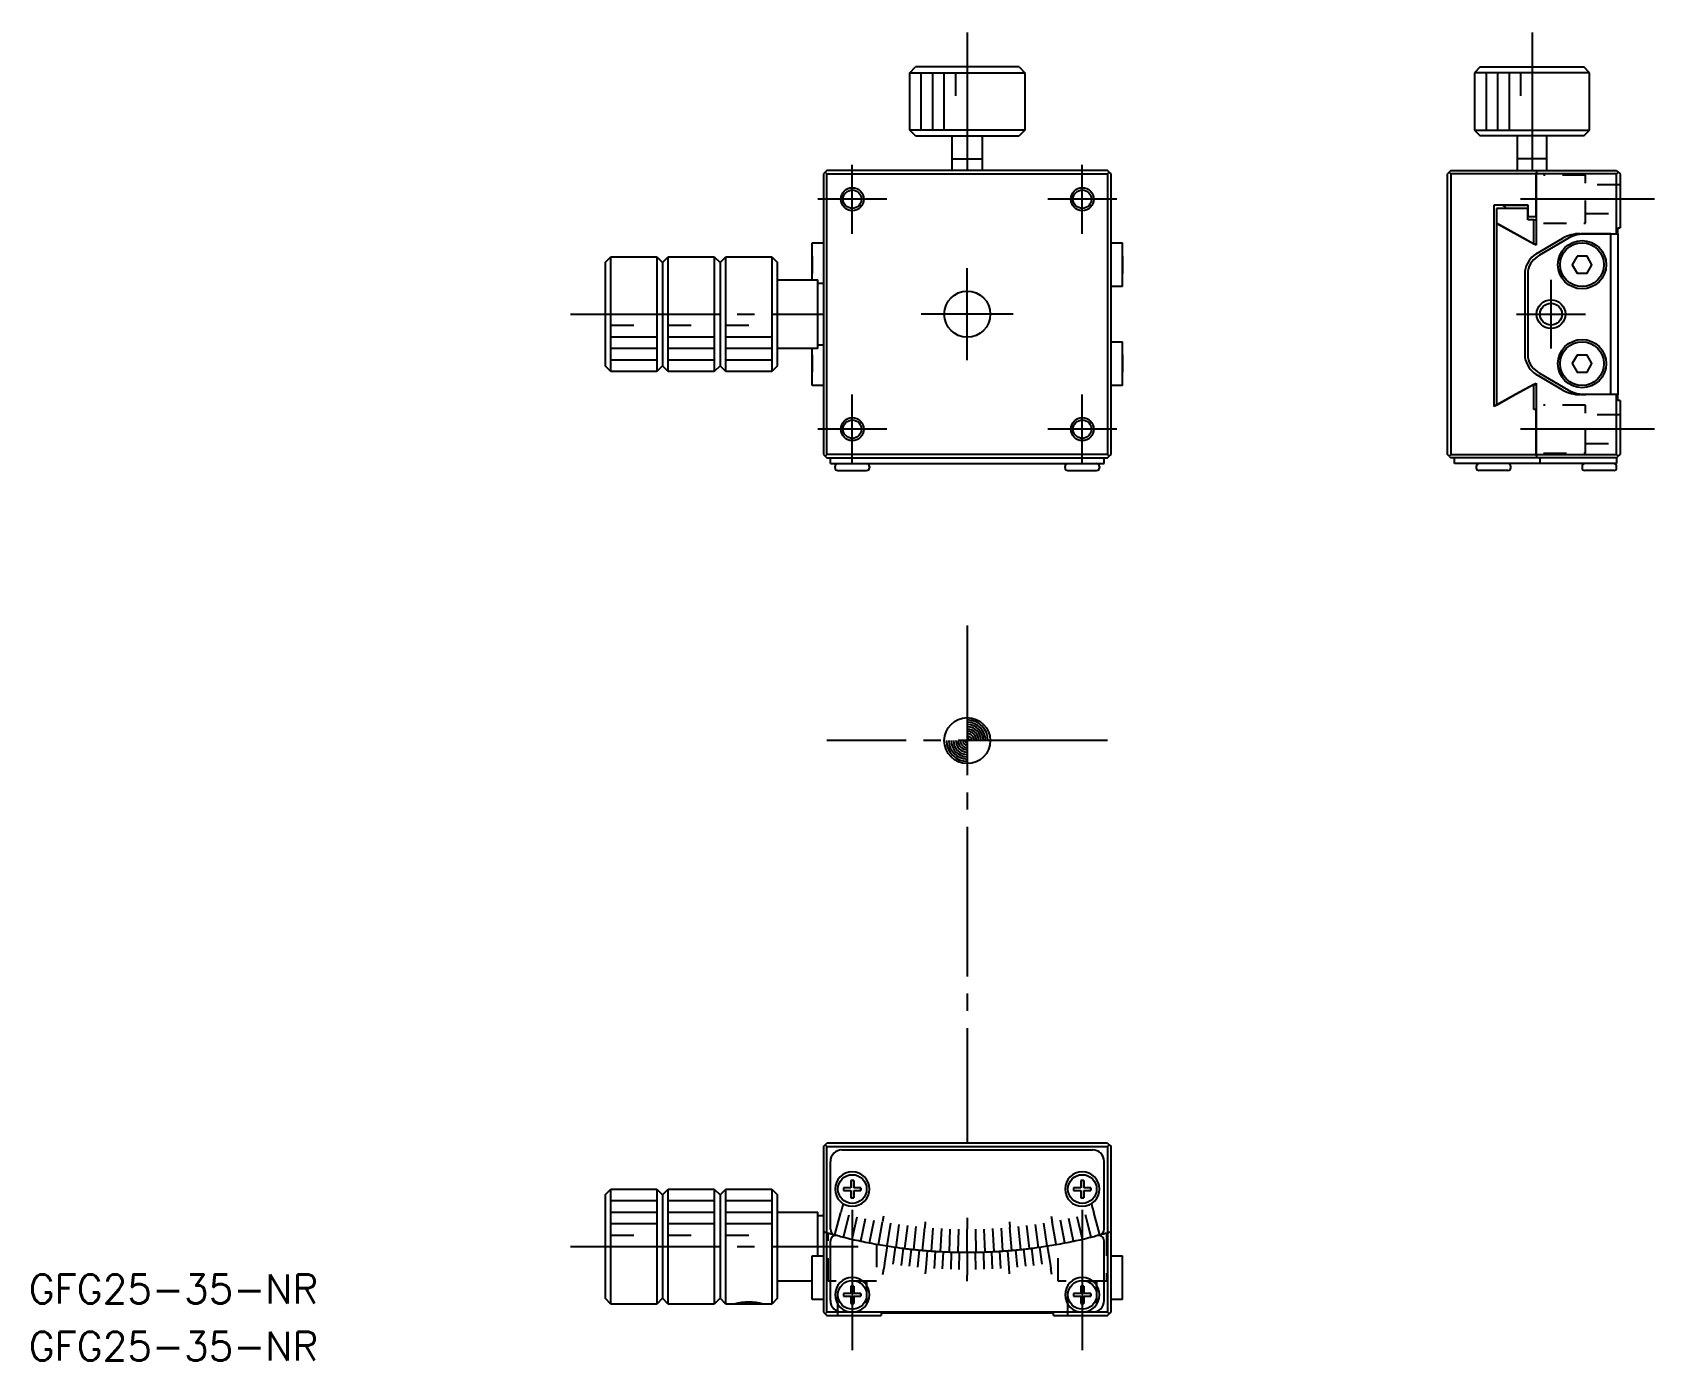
# Model space of a CAD drawing. Extents: x 14 to 155, y 121 to 236.
import ezdxf

# ---------------------------------------------------------------- set-up
doc = ezdxf.new("R2010")
doc.units = 0
doc.linetypes.add('CENTER', pattern=[17.5, 13, -1.5, 1.5, -1.5])
doc.linetypes.add('DASHED', pattern=[3.5, 2, -1.5])
doc.layers.get('0').update_dxf_attribs({"linetype": 'CONTINUOUS'})
doc.layers.add('CENTER', color=1, linetype='CENTER')
doc.styles.get("Standard").update_dxf_attribs({"font": 'txt.shx', "bigfont": '@extfont2.shx'})

msp = doc.modelspace()

# ---------------------------------------------------------------- linework, layer by layer
at = {"color": 7, "linetype": 'CONTINUOUS'}
for p, q in [((90.52, 232.88), (91.02, 233.38)), ((90.52, 232.88), (100.52, 232.88)), ((90.52, 227.88), (90.52, 232.88)), ((100.02, 233.38), (91.02, 233.38)), ((100.02, 233.38), (100.52, 232.88)), ((100.52, 232.88), (100.52, 227.88)), ((140.13, 233.38), (139.63, 232.88)), ((149.63, 232.88), (139.63, 232.88)), ((139.63, 232.88), (139.63, 227.88)), ((140.13, 233.38), (149.13, 233.38)), ((149.63, 232.88), (149.13, 233.38)), ((149.63, 227.88), (149.63, 232.88)), ((95.52, 227.88), (90.52, 227.88)), ((91.02, 227.38), (90.52, 227.88)), ((91.02, 227.38), (95.52, 227.38)), ((94.22, 225.38), (94.22, 227.38)), ((100.52, 227.88), (95.52, 227.88)), ((95.52, 227.38), (100.02, 227.38)), ((96.82, 227.38), (96.82, 225.38)), ((100.52, 227.88), (100.02, 227.38)), ((139.63, 227.88), (149.63, 227.88)), ((139.63, 227.88), (140.13, 227.38)), ((149.13, 227.38), (140.13, 227.38)), ((143.33, 227.38), (143.33, 225.38)), ((145.93, 225.38), (145.93, 227.38)), ((149.13, 227.38), (149.63, 227.88)), ((83.32, 224.38), (83.17, 224.23)), ((107.72, 224.38), (83.32, 224.38)), ((94.22, 225.38), (94.22, 225.39)), ((94.22, 225.38), (96.82, 225.38)), ((94.22, 224.38), (94.22, 225.38)), ((94.22, 225.38), (94.22, 225.38)), ((96.82, 225.39), (96.82, 225.38)), ((96.82, 225.38), (96.82, 224.38)), ((96.82, 225.38), (96.82, 225.38)), ((107.87, 224.23), (107.72, 224.38)), ((137.58, 224.38), (137.43, 224.23)), ((137.58, 224.38), (145.08, 224.38)), ((143.33, 225.39), (143.33, 224.38)), ((145.93, 225.38), (143.33, 225.38)), ((145.08, 224.38), (151.98, 224.38)), ((145.93, 225.38), (145.93, 225.39)), ((145.93, 225.38), (145.93, 225.38)), ((145.93, 224.38), (145.93, 225.38)), ((151.98, 224.38), (152.13, 224.23)), ((83.17, 224.23), (83.02, 224.08)), ((83.02, 224.08), (83.02, 199.68)), ((83.17, 224.23), (83.32, 224.08)), ((83.32, 224.08), (107.72, 224.08)), ((83.32, 199.68), (83.32, 224.08)), ((107.72, 224.08), (107.87, 224.23)), ((107.72, 224.08), (107.72, 199.68)), ((108.02, 224.08), (107.87, 224.23)), ((108.02, 199.68), (108.02, 224.08)), ((137.43, 224.23), (137.28, 224.08)), ((137.28, 199.68), (137.28, 224.08)), ((137.43, 224.23), (137.58, 224.08)), ((144.99, 224.08), (137.58, 224.08)), ((137.58, 224.08), (137.58, 199.68)), ((151.98, 224.08), (144.99, 224.08)), ((144.99, 224.08), (144.99, 220.38)), ((144.99, 220.38), (144.99, 224.08)), ((152.13, 224.23), (151.98, 224.08)), ((151.98, 218.88), (151.98, 224.08)), ((152.13, 224.23), (152.28, 224.08)), ((152.28, 224.08), (152.28, 219.38)), ((141.33, 221.38), (144.26, 221.38)), ((141.33, 209.4), (141.33, 221.38)), ((141.54, 221.08), (141.54, 219.79)), ((144.26, 221.08), (141.54, 221.08)), ((142.13, 221.38), (142.13, 221.34)), ((143.43, 221.34), (142.13, 221.34)), ((142.13, 221.34), (142.18, 221.29)), ((142.18, 221.29), (142.4, 221.08)), ((144.26, 221.34), (143.43, 221.34)), ((144.26, 221.38), (144.26, 221.08)), ((144.26, 220.38), (144.26, 221.08)), ((144.26, 221.08), (144.26, 220.38)), ((144.26, 220.08), (144.26, 220.38)), ((144.26, 220.38), (144.99, 220.38)), ((144.78, 220.08), (144.26, 220.08)), ((144.78, 218), (144.78, 220.08)), ((144.78, 220.08), (144.99, 220.08)), ((144.99, 220.38), (144.99, 217.88)), ((141.54, 219.79), (141.62, 219.74)), ((141.54, 219.79), (141.54, 210.3)), ((144.82, 217.98), (141.54, 219.79)), ((141.62, 219.74), (144.78, 218)), ((148.82, 218.88), (149.31, 218.88)), ((151.48, 218.88), (149.31, 218.88)), ((149.31, 218.88), (151.48, 218.88)), ((151.48, 204.88), (151.48, 218.88)), ((151.48, 218.88), (151.98, 218.88)), ((151.98, 218.88), (152.08, 218.88)), ((152.08, 219.38), (152.28, 219.38)), ((152.08, 218.88), (152.08, 219.38)), ((152.08, 218.88), (152.08, 204.88)), ((82.02, 214.88), (82.02, 218.08)), ((82.02, 214.88), (82.02, 218.08)), ((82.02, 218.08), (83.02, 218.08)), ((108.02, 218.08), (109.02, 218.08)), ((109.02, 214.28), (109.02, 218.08)), ((109.02, 214.28), (109.02, 218.08)), ((144.78, 218), (144.99, 218)), ((144.87, 217.95), (144.82, 217.98)), ((144.99, 217.88), (144.87, 217.95)), ((144.98, 217.13), (147.32, 218.48)), ((147.81, 218.48), (145.28, 217.02)), ((64.02, 216.38), (64.52, 216.88)), ((64.02, 216.38), (64.02, 211.88)), ((64.02, 216.38), (64.02, 213.38)), ((64.52, 211.88), (64.52, 216.88)), ((64.52, 216.88), (68.52, 216.88)), ((68.52, 216.88), (68.52, 211.88)), ((68.52, 216.88), (69.02, 216.38)), ((69.02, 216.38), (69.52, 216.88)), ((69.02, 216.38), (69.02, 211.88)), ((69.52, 206.88), (69.52, 216.88)), ((69.52, 216.88), (73.52, 216.88)), ((73.52, 216.88), (73.52, 211.88)), ((73.52, 216.88), (74.02, 216.38)), ((74.02, 216.38), (74.52, 216.88)), ((74.02, 216.38), (74.02, 211.88)), ((74.52, 206.88), (74.52, 216.88)), ((74.52, 216.88), (78.52, 216.88)), ((78.52, 216.88), (78.52, 206.88)), ((78.52, 216.88), (79.02, 216.38)), ((79.02, 207.38), (79.02, 216.38)), ((82.02, 216.93), (82.02, 216.18)), ((82.02, 216.18), (82.02, 216.93)), ((82.02, 215.43), (82.02, 216.18)), ((82.02, 216.18), (82.02, 215.43)), ((109.02, 216.93), (109.02, 216.18)), ((109.02, 216.18), (109.02, 216.93)), ((109.02, 216.18), (109.02, 215.43)), ((109.02, 215.43), (109.02, 216.18)), ((79.02, 214.88), (82.52, 214.88)), ((82.52, 214.32), (82.52, 214.88)), ((82.52, 214.58), (83.02, 214.58)), ((144, 215.63), (144, 208.11)), ((144.25, 215.63), (144.25, 208.13)), ((82.52, 209.44), (82.52, 214.32)), ((109.02, 214.28), (108.02, 214.28)), ((64.02, 211.88), (64.02, 207.38)), ((64.52, 206.88), (64.52, 211.88)), ((68.52, 211.88), (68.52, 206.88)), ((69.02, 211.88), (69.02, 207.38)), ((73.52, 211.88), (73.52, 206.88)), ((74.02, 211.88), (74.02, 207.38)), ((64.02, 210.38), (64.02, 207.38)), ((141.33, 203.86), (141.33, 211.19)), ((141.54, 210.3), (141.54, 203.98)), ((82.52, 208.88), (79.02, 208.88)), ((82.02, 205.68), (82.02, 208.88)), ((82.02, 205.68), (82.02, 208.88)), ((82.52, 208.88), (82.52, 209.44)), ((83.02, 209.18), (82.52, 209.18)), ((108.02, 209.48), (109.02, 209.48)), ((109.02, 205.68), (109.02, 209.48)), ((109.02, 205.68), (109.02, 209.48)), ((64.52, 206.88), (64.02, 207.38)), ((69.02, 207.38), (68.52, 206.88)), ((69.52, 206.88), (69.02, 207.38)), ((74.02, 207.38), (73.52, 206.88)), ((74.52, 206.88), (74.02, 207.38)), ((79.02, 207.38), (78.52, 206.88)), ((82.02, 208.33), (82.02, 207.58)), ((82.02, 207.58), (82.02, 208.33)), ((82.02, 206.83), (82.02, 207.58)), ((82.02, 207.58), (82.02, 206.83)), ((109.02, 208.33), (109.02, 207.58)), ((109.02, 207.58), (109.02, 208.33)), ((109.02, 207.58), (109.02, 206.83)), ((109.02, 206.83), (109.02, 207.58)), ((68.52, 206.88), (64.52, 206.88)), ((73.52, 206.88), (69.52, 206.88)), ((78.52, 206.88), (74.52, 206.88)), ((147.32, 205.28), (144.98, 206.64)), ((145.28, 206.75), (147.81, 205.28)), ((83.02, 205.68), (82.02, 205.68)), ((109.02, 205.68), (108.02, 205.68)), ((141.54, 203.98), (143.23, 204.91)), ((143.23, 204.91), (141.58, 204)), ((143.23, 204.91), (144.86, 205.81)), ((144.78, 205.77), (143.23, 204.91)), ((144.78, 203.58), (144.78, 205.77)), ((144.78, 205.77), (144.99, 205.77)), ((144.86, 205.81), (144.99, 205.88)), ((144.99, 205.88), (144.99, 203.58)), ((149.31, 204.88), (148.82, 204.88)), ((151.48, 204.88), (149.31, 204.88)), ((151.48, 204.88), (149.31, 204.88)), ((151.98, 204.88), (151.48, 204.88)), ((151.98, 199.68), (151.98, 204.88)), ((152.08, 204.88), (151.98, 204.88)), ((152.08, 204.38), (152.08, 204.88)), ((141.45, 203.93), (141.33, 203.86)), ((141.58, 204), (141.45, 203.93)), ((144.99, 203.58), (144.78, 203.58)), ((144.99, 203.58), (144.99, 199.68)), ((144.99, 199.68), (144.99, 203.58)), ((152.28, 204.38), (152.08, 204.38)), ((152.28, 204.38), (152.28, 199.68)), ((83.02, 199.68), (83.17, 199.53)), ((83.17, 199.53), (83.32, 199.68)), ((83.17, 199.53), (83.32, 199.38)), ((107.72, 199.68), (83.32, 199.68)), ((83.32, 199.38), (107.72, 199.38)), ((83.62, 198.88), (83.62, 199.38)), ((107.42, 198.88), (107.42, 199.38)), ((107.72, 199.68), (107.87, 199.53)), ((107.72, 199.38), (107.87, 199.53)), ((107.87, 199.53), (108.02, 199.68)), ((137.43, 199.53), (137.28, 199.68)), ((137.58, 199.68), (137.43, 199.53)), ((137.43, 199.53), (137.58, 199.38)), ((137.58, 199.68), (144.99, 199.68)), ((145.08, 199.38), (137.58, 199.38)), ((137.88, 198.88), (137.88, 199.38)), ((144.99, 199.68), (151.98, 199.68)), ((151.98, 199.38), (145.08, 199.38)), ((145.32, 199.38), (145.32, 198.88)), ((151.98, 199.68), (152.13, 199.53)), ((152.13, 199.53), (151.98, 199.38)), ((151.98, 199.38), (151.98, 198.88)), ((152.13, 199.53), (152.28, 199.68)), ((83.62, 198.88), (84.62, 198.88)), ((84.02, 198.53), (84.02, 198.63)), ((84.27, 198.28), (85.52, 198.28)), ((84.62, 198.88), (84.72, 198.88)), ((84.72, 198.88), (86.32, 198.88)), ((85.52, 198.28), (86.77, 198.28)), ((86.32, 198.88), (104.72, 198.88)), ((87.02, 198.63), (87.02, 198.53)), ((104.02, 198.53), (104.02, 198.63)), ((104.27, 198.28), (105.52, 198.28)), ((104.72, 198.88), (106.32, 198.88)), ((105.52, 198.28), (106.77, 198.28)), ((106.32, 198.88), (106.42, 198.88)), ((106.42, 198.88), (107.42, 198.88)), ((107.02, 198.63), (107.02, 198.53)), ((138.88, 198.88), (137.88, 198.88)), ((140.48, 198.88), (138.88, 198.88)), ((139.78, 198.63), (139.78, 198.53)), ((142.53, 198.28), (140.03, 198.28)), ((142.08, 198.88), (140.48, 198.88)), ((141.16, 198.28), (140.53, 198.28)), ((141.41, 198.28), (141.16, 198.28)), ((142.03, 198.28), (141.41, 198.28)), ((144.78, 198.88), (142.08, 198.88)), ((142.78, 198.53), (142.78, 198.63)), ((145.26, 198.88), (144.78, 198.88)), ((145.27, 198.88), (145.26, 198.88)), ((145.32, 198.88), (145.27, 198.88)), ((145.82, 198.88), (145.32, 198.88)), ((149.68, 198.88), (145.82, 198.88)), ((148.98, 198.63), (148.98, 198.53)), ((151.73, 198.28), (149.23, 198.28)), ((150.98, 198.88), (149.68, 198.88)), ((150.36, 198.28), (149.73, 198.28)), ((150.61, 198.28), (150.36, 198.28)), ((151.23, 198.28), (150.61, 198.28)), ((151.98, 198.88), (150.98, 198.88)), ((151.98, 198.53), (151.98, 198.63)), ((83.17, 139.64), (83.32, 139.79)), ((107.72, 139.79), (83.32, 139.79)), ((107.72, 139.79), (107.87, 139.64)), ((83.02, 139.49), (83.17, 139.64)), ((83.02, 139.49), (83.02, 132.08)), ((83.17, 139.64), (83.32, 139.49)), ((83.32, 131.99), (83.32, 139.49)), ((83.32, 139.49), (107.72, 139.49)), ((84.62, 139.19), (106.42, 139.19)), ((107.72, 139.49), (107.87, 139.64)), ((107.72, 139.49), (107.72, 131.99)), ((107.87, 139.64), (108.02, 139.49)), ((108.02, 132.08), (108.02, 139.49)), ((83.62, 132.29), (83.62, 138.19)), ((107.42, 132.29), (107.42, 138.19)), ((64.02, 135.29), (64.52, 135.79)), ((64.52, 135.79), (68.52, 135.79)), ((64.52, 125.79), (64.52, 135.79)), ((68.52, 135.79), (69.02, 135.29)), ((68.52, 135.79), (68.52, 125.79)), ((69.02, 135.29), (69.52, 135.79)), ((69.52, 135.79), (73.52, 135.79)), ((69.52, 125.79), (69.52, 135.79)), ((73.52, 135.79), (74.02, 135.29)), ((73.52, 135.79), (73.52, 125.79)), ((74.02, 135.29), (74.52, 135.79)), ((74.52, 135.79), (78.52, 135.79)), ((74.52, 125.79), (74.52, 135.79)), ((78.52, 135.79), (79.02, 135.29)), ((78.52, 135.79), (78.52, 125.79)), ((84.77, 135.91), (84.77, 135.66)), ((85.4, 135.91), (84.77, 135.91)), ((84.77, 135.66), (85.4, 135.66)), ((85.4, 136.54), (85.4, 135.91)), ((85.65, 136.54), (85.4, 136.54)), ((85.4, 135.66), (85.4, 135.04)), ((85.65, 135.91), (85.65, 136.54)), ((85.65, 136.54), (85.65, 135.91)), ((86.27, 135.91), (85.65, 135.91)), ((85.65, 135.04), (85.65, 135.66)), ((85.65, 135.66), (86.27, 135.66)), ((85.65, 135.66), (85.65, 135.04)), ((86.27, 135.66), (86.27, 135.91)), ((86.27, 135.91), (86.27, 135.66)), ((104.77, 135.91), (104.77, 135.66)), ((105.4, 135.91), (104.77, 135.91)), ((104.77, 135.66), (105.4, 135.66)), ((105.4, 136.54), (105.4, 135.91)), ((105.65, 136.54), (105.4, 136.54)), ((105.4, 135.66), (105.4, 135.04)), ((105.65, 135.91), (105.65, 136.54)), ((105.65, 136.54), (105.65, 135.91)), ((106.27, 135.91), (105.65, 135.91)), ((105.65, 135.66), (106.27, 135.66)), ((105.65, 135.04), (105.65, 135.66)), ((105.65, 135.66), (105.65, 135.04)), ((106.27, 135.66), (106.27, 135.91)), ((106.27, 135.91), (106.27, 135.66)), ((64.02, 135.29), (64.02, 132.29)), ((64.02, 135.29), (64.02, 126.29)), ((69.02, 135.29), (69.02, 126.29)), ((74.02, 135.29), (74.02, 126.29)), ((79.02, 126.29), (79.02, 135.29)), ((85.4, 135.04), (85.65, 135.04)), ((105.4, 135.04), (105.65, 135.04)), ((79.02, 133.79), (82.52, 133.79)), ((82.52, 133.59), (82.52, 133.79)), ((82.52, 129.99), (82.52, 133.59)), ((82.52, 133.49), (83.02, 133.49)), ((83.02, 132.08), (83.02, 125.09)), ((83.32, 125.09), (83.32, 131.99)), ((83.62, 126.09), (83.62, 131.26)), ((107.42, 126.09), (107.42, 131.26)), ((107.72, 131.99), (107.72, 125.09)), ((108.02, 125.09), (108.02, 132.08)), ((82.02, 129.99), (83.02, 129.99)), ((82.02, 126.19), (82.02, 129.99)), ((108.02, 129.99), (109.02, 129.99)), ((109.02, 126.19), (109.02, 129.99)), ((64.02, 129.29), (64.02, 126.29)), ((82.02, 127.79), (79.02, 127.79)), ((85.4, 127.34), (85.4, 126.71)), ((85.65, 127.34), (85.4, 127.34)), ((85.65, 126.71), (85.65, 127.34)), ((85.65, 127.34), (85.65, 126.71)), ((105.4, 127.34), (105.4, 126.71)), ((105.65, 127.34), (105.4, 127.34)), ((105.65, 126.71), (105.65, 127.34)), ((105.65, 127.34), (105.65, 126.71)), ((64.52, 125.79), (64.02, 126.29)), ((68.52, 125.79), (64.52, 125.79)), ((69.02, 126.29), (68.52, 125.79)), ((69.52, 125.79), (69.02, 126.29)), ((73.52, 125.79), (69.52, 125.79)), ((74.02, 126.29), (73.52, 125.79)), ((74.52, 125.79), (74.02, 126.29)), ((78.52, 125.79), (74.52, 125.79)), ((79.02, 126.29), (78.52, 125.79)), ((83.02, 126.19), (82.02, 126.19)), ((84.77, 126.71), (84.77, 126.46)), ((85.4, 126.71), (84.77, 126.71)), ((84.77, 126.46), (85.4, 126.46)), ((85.4, 126.46), (85.4, 125.84)), ((85.4, 125.84), (85.65, 125.84)), ((86.27, 126.71), (85.65, 126.71)), ((85.65, 125.84), (85.65, 126.46)), ((85.65, 126.46), (86.27, 126.46)), ((85.65, 126.46), (85.65, 125.84)), ((86.27, 126.46), (86.27, 126.71)), ((86.27, 126.71), (86.27, 126.46)), ((104.77, 126.71), (104.77, 126.46)), ((105.4, 126.71), (104.77, 126.71)), ((104.77, 126.46), (105.4, 126.46)), ((105.4, 126.46), (105.4, 125.84)), ((105.4, 125.84), (105.65, 125.84)), ((106.27, 126.71), (105.65, 126.71)), ((105.65, 126.46), (106.27, 126.46)), ((105.65, 125.84), (105.65, 126.46)), ((105.65, 126.46), (105.65, 125.84)), ((106.27, 126.46), (106.27, 126.71)), ((106.27, 126.71), (106.27, 126.46)), ((109.02, 126.19), (108.02, 126.19)), ((83.02, 125.09), (83.17, 124.94)), ((83.17, 124.94), (83.32, 125.09)), ((83.17, 124.94), (83.32, 124.79)), ((84.62, 125.09), (83.32, 125.09)), ((83.32, 124.79), (88.02, 124.79)), ((85.52, 125.09), (84.62, 125.09)), ((105.52, 125.09), (85.52, 125.09)), ((88.02, 124.99), (88.02, 124.79)), ((103.02, 124.99), (88.02, 124.99)), ((103.02, 124.79), (103.02, 124.99)), ((103.02, 124.79), (107.72, 124.79)), ((106.42, 125.09), (105.52, 125.09)), ((107.72, 125.09), (106.42, 125.09)), ((107.72, 125.09), (107.87, 124.94)), ((107.72, 124.79), (107.87, 124.94)), ((107.87, 124.94), (108.02, 125.09))]:
    msp.add_line(p, q, dxfattribs=at)
at = {"color": 3, "linetype": 'CONTINUOUS'}
for p, q in [((91.52, 227.88), (91.52, 232.88)), ((92.52, 227.88), (92.52, 232.88)), ((93.52, 227.88), (93.52, 232.88)), ((94.52, 230.88), (94.52, 232.88)), ((140.63, 232.88), (140.63, 227.88)), ((141.63, 232.88), (141.63, 227.88)), ((142.63, 232.88), (142.63, 227.88)), ((143.63, 232.88), (143.63, 230.88)), ((66.52, 210.88), (64.52, 210.88)), ((71.52, 210.88), (69.52, 210.88)), ((76.52, 210.88), (74.52, 210.88)), ((68.52, 209.88), (64.52, 209.88)), ((68.52, 208.88), (64.52, 208.88)), ((73.52, 209.88), (69.52, 209.88)), ((73.52, 208.88), (69.52, 208.88)), ((78.52, 209.88), (74.52, 209.88)), ((78.52, 208.88), (74.52, 208.88)), ((68.52, 207.88), (64.52, 207.88)), ((73.52, 207.88), (69.52, 207.88)), ((78.52, 207.88), (74.52, 207.88)), ((64.52, 134.79), (68.52, 134.79)), ((69.52, 134.79), (73.52, 134.79)), ((74.52, 134.79), (78.52, 134.79)), ((84.65, 134.22), (84.52, 133.74)), ((84.73, 134.51), (84.65, 134.22)), ((106.31, 134.51), (106.39, 134.22)), ((106.39, 134.22), (106.52, 133.74)), ((64.52, 133.79), (68.52, 133.79)), ((64.52, 132.79), (68.52, 132.79)), ((69.52, 133.79), (73.52, 133.79)), ((69.52, 132.79), (73.52, 132.79)), ((74.52, 133.79), (78.52, 133.79)), ((74.52, 132.79), (78.52, 132.79)), ((84, 131.8), (84.52, 133.74)), ((84.75, 131.61), (85.24, 133.55)), ((85.51, 131.43), (85.96, 133.38)), ((86.27, 131.26), (86.68, 133.22)), ((87.03, 131.11), (87.41, 133.07)), ((87.79, 130.96), (88.14, 132.93)), ((88.23, 133.43), (88.14, 132.93)), ((88.56, 130.84), (88.87, 132.81)), ((89.33, 130.72), (89.61, 132.7)), ((90.1, 130.62), (90.34, 132.61)), ((91.86, 132.95), (91.82, 132.45)), ((95.52, 133.29), (95.52, 132.79)), ((95.52, 132.79), (95.52, 132.29)), ((99.18, 132.95), (99.22, 132.45)), ((100.94, 130.62), (100.7, 132.61)), ((101.71, 130.72), (101.44, 132.7)), ((102.48, 130.84), (102.17, 132.81)), ((102.81, 133.43), (102.9, 132.93)), ((103.25, 130.96), (102.9, 132.93)), ((104.01, 131.11), (103.63, 133.07)), ((104.77, 131.26), (104.36, 133.22)), ((105.53, 131.43), (105.08, 133.38)), ((106.29, 131.61), (105.8, 133.55)), ((107.04, 131.8), (106.52, 133.74)), ((64.52, 131.79), (66.52, 131.79)), ((69.52, 131.79), (71.52, 131.79)), ((74.52, 131.79), (76.52, 131.79)), ((90.87, 130.53), (91.08, 132.52)), ((91.64, 130.46), (91.82, 132.45)), ((92.42, 130.4), (92.56, 132.39)), ((93.19, 130.35), (93.3, 132.35)), ((93.97, 130.32), (94.04, 132.31)), ((94.74, 130.3), (94.78, 132.3)), ((95.52, 130.29), (95.52, 132.29)), ((96.3, 130.3), (96.26, 132.3)), ((97.07, 130.32), (97, 132.31)), ((97.85, 130.35), (97.74, 132.35)), ((98.62, 130.4), (98.49, 132.39)), ((99.4, 130.46), (99.22, 132.45)), ((100.17, 130.53), (99.96, 132.52)), ((88.56, 130.84), (88.32, 129.35)), ((89.25, 130.73), (89.04, 129.25)), ((89.94, 130.64), (89.76, 129.15)), ((90.64, 130.56), (90.47, 129.07)), ((91.33, 130.49), (91.19, 128.99)), ((92.03, 130.43), (91.91, 128.93)), ((92.73, 130.38), (92.63, 128.88)), ((93.42, 130.34), (93.35, 128.84)), ((94.12, 130.31), (94.08, 128.81)), ((94.82, 130.29), (94.8, 128.79)), ((95.52, 130.29), (95.52, 128.79)), ((96.22, 130.29), (96.24, 128.79)), ((96.92, 130.31), (96.97, 128.81)), ((97.62, 130.34), (97.69, 128.84)), ((98.31, 130.38), (98.41, 128.88)), ((99.01, 130.43), (99.13, 128.93)), ((99.71, 130.49), (99.85, 128.99)), ((100.4, 130.56), (100.57, 129.07)), ((101.1, 130.64), (101.29, 129.15)), ((101.79, 130.73), (102, 129.25)), ((102.48, 130.84), (102.72, 129.35)), ((88.17, 128.37), (88.25, 128.86)), ((88.32, 129.35), (88.25, 128.86)), ((91.91, 128.93), (91.87, 128.43)), ((95.52, 128.79), (95.52, 128.29)), ((99.13, 128.93), (99.17, 128.43)), ((102.72, 129.35), (102.79, 128.86)), ((102.87, 128.37), (102.79, 128.86)), ((95.52, 127.79), (95.52, 128.29))]:
    msp.add_line(p, q, dxfattribs=at)
at = {"color": 3, "linetype": 'DASHED'}
for p, q in [((149.28, 223.98), (145.64, 223.98)), ((149.28, 219.78), (149.28, 223.98)), ((152.28, 223.13), (149.28, 223.13)), ((149.28, 220.63), (152.28, 220.63)), ((145.64, 219.78), (149.28, 219.78)), ((149.28, 203.98), (145.64, 203.98)), ((149.28, 199.78), (149.28, 203.98)), ((152.28, 203.13), (149.28, 203.13)), ((149.28, 200.63), (152.28, 200.63)), ((145.64, 199.78), (149.28, 199.78)), ((83.42, 127.79), (83.42, 131.97)), ((107.62, 131.97), (107.62, 127.79)), ((87.62, 131), (87.62, 127.79)), ((103.42, 127.79), (103.42, 131)), ((87.62, 127.79), (83.42, 127.79)), ((84.27, 124.79), (84.27, 127.79)), ((86.77, 127.79), (86.77, 124.79)), ((107.62, 127.79), (103.42, 127.79)), ((104.27, 124.79), (104.27, 127.79)), ((106.77, 127.79), (106.77, 124.79))]:
    msp.add_line(p, q, dxfattribs=at)
at = {"color": 7, "linetype": 'CONTINUOUS'}
for points in [[(148.56, 216.92), (148.13, 216.18), (148.56, 215.45), (149.41, 215.45), (149.83, 216.18), (149.41, 216.92)], [(148.56, 208.32), (148.13, 207.58), (148.56, 206.85), (149.41, 206.85), (149.83, 207.58), (149.41, 208.32)]]:
    msp.add_lwpolyline(points, close=True, dxfattribs=at)
at = {"color": 3, "linetype": 'CONTINUOUS'}
for centre, radius in [((85.52, 221.88), 1), ((105.52, 221.88), 1), ((85.52, 201.88), 1), ((105.52, 201.88), 1), ((85.52, 135.79), 1.25), ((105.52, 135.79), 1.25), ((85.52, 126.59), 1.25), ((105.52, 126.59), 1.25)]:
    msp.add_circle(centre, radius, dxfattribs=at)
at = {"color": 7, "linetype": 'CONTINUOUS'}
for centre, radius in [((85.52, 221.88), 0.8), ((105.52, 221.88), 0.8), ((148.98, 216.18), 2.1), ((148.98, 216.18), 1.9), ((95.52, 211.88), 2), ((146.28, 211.88), 1.25), ((146.28, 211.88), 0.95), ((148.98, 207.58), 2.1), ((148.98, 207.58), 1.9), ((85.52, 201.88), 0.8), ((105.52, 201.88), 0.8), ((95.52, 174.79), 2)]:
    msp.add_circle(centre, radius, dxfattribs=at)
for centre, radius, start, end in [((102.28, 236.58), 44.5, 343.6861, 344.0882), ((102.28, 236.58), 44.5, 343.6861, 344.0882), ((148.82, 215.88), 3, 90, 120), ((149.31, 215.88), 3, 90, 120), ((146.25, 215.23), 2.28, 123.8499, 169.9372), ((146.27, 215.21), 2.06, 118.617, 168.2517), ((146.27, 208.55), 2.31, 191.0916, 236.008), ((146.27, 208.55), 2.06, 191.7483, 241.3829), ((148.82, 207.88), 3, 240, 270), ((149.31, 207.88), 3, 240, 270), ((102.28, 187.18), 44.5, 15.9118, 16.3139), ((102.28, 187.18), 44.5, 15.9118, 16.3139), ((84.27, 198.63), 0.25, 90, 180), ((84.27, 198.53), 0.25, 180, 270), ((86.77, 198.63), 0.25, 0, 90), ((86.77, 198.53), 0.25, 270, 0), ((104.27, 198.63), 0.25, 90, 180), ((104.27, 198.53), 0.25, 180, 270), ((106.77, 198.63), 0.25, 0, 90), ((106.77, 198.53), 0.25, 270, 0), ((140.03, 198.63), 0.25, 90, 180), ((140.03, 198.53), 0.25, 180, 270), ((142.53, 198.63), 0.25, 0, 90), ((142.53, 198.53), 0.25, 270, 0), ((149.23, 198.63), 0.25, 90, 180), ((149.23, 198.53), 0.25, 180, 270), ((151.73, 198.63), 0.25, 0, 90), ((151.73, 198.53), 0.25, 270, 0), ((95.52, 174.79), 1.8, 0, 90), ((95.52, 174.79), 1.6, 0, 90), ((95.52, 174.79), 1.4, 0, 90), ((95.52, 174.79), 1.2, 0, 90), ((95.52, 174.79), 1, 0, 90), ((95.52, 174.79), 0.8, 359.9999, 90.0002), ((95.52, 174.79), 0.6, 0, 90.0001), ((95.52, 174.79), 0.4, 0, 90), ((95.52, 174.79), 0.2, 0, 90), ((95.52, 174.79), 1.8, 180, 270), ((95.52, 174.79), 1.6, 180, 270), ((95.52, 174.79), 1.4, 180, 270), ((95.52, 174.79), 1.2, 180, 270), ((95.52, 174.79), 1, 180, 270), ((95.52, 174.79), 0.8, 180.0001, 269.9998), ((95.52, 174.79), 0.6, 180, 270.0001), ((95.52, 174.79), 0.4, 180, 270), ((95.52, 174.79), 0.2, 180, 270), ((84.62, 138.19), 1, 90, 180), ((106.42, 138.19), 1, 0, 90), ((85.52, 135.79), 1.5, 180, 90), ((85.52, 135.79), 1.5, 90, 180), ((105.52, 135.79), 1.5, 180, 90), ((105.52, 135.79), 1.5, 90, 180), ((95.52, 174.79), 44.5, 253.6861, 254.0882), ((95.52, 174.79), 44.5, 253.6861, 254.0882), ((95.52, 174.79), 44.5, 254.0882, 254.9839), ((95.52, 174.79), 44.5, 254.0882, 254.9839), ((84.12, 132.29), 0.5, 180, 254.9839), ((84.12, 131.26), 0.5, 75.3252, 180), ((95.52, 174.79), 44.5, 254.9839, 255), ((95.52, 174.79), 44.5, 255, 255.3251), ((95.52, 174.79), 44.5, 255.3251, 256), ((95.52, 174.79), 44.5, 255.3251, 256), ((95.52, 174.79), 44.5, 256, 257), ((95.52, 174.79), 44.5, 256, 257), ((95.52, 174.79), 44.5, 257, 258), ((95.52, 174.79), 44.5, 257, 258), ((95.52, 174.79), 44.5, 258, 259), ((95.52, 174.79), 44.5, 258, 259), ((95.52, 174.79), 44.5, 281, 282), ((95.52, 174.79), 44.5, 281, 282), ((95.52, 174.79), 44.5, 282, 283), ((95.52, 174.79), 44.5, 282, 283), ((95.52, 174.79), 44.5, 283, 284), ((95.52, 174.79), 44.5, 283, 284), ((95.52, 174.79), 44.5, 284, 284.6749), ((95.52, 174.79), 44.5, 284, 284.6749), ((95.52, 174.79), 44.5, 284.6749, 285), ((106.92, 131.26), 0.5, 0, 104.6749), ((95.52, 174.79), 44.5, 285, 285.0161), ((106.92, 132.29), 0.5, 285.0161, 0), ((95.52, 174.79), 44.5, 285.0161, 285.9118), ((95.52, 174.79), 44.5, 285.0161, 285.9118), ((95.52, 174.79), 44.5, 285.9118, 286.3139), ((95.52, 174.79), 44.5, 285.9118, 286.3139), ((95.52, 174.79), 44.5, 259, 260), ((95.52, 174.79), 44.5, 259, 260), ((95.52, 174.79), 44.5, 260, 261), ((95.52, 174.79), 44.5, 260, 261), ((95.52, 174.79), 44.5, 261, 261.9), ((95.52, 174.79), 44.5, 261, 261.9), ((95.52, 174.79), 44.5, 261.9, 262), ((95.52, 174.79), 44.5, 261.9, 262), ((95.52, 174.79), 44.5, 262, 262.8), ((95.52, 174.79), 44.5, 262, 262.8), ((95.52, 174.79), 44.5, 262.8, 263), ((95.52, 174.79), 44.5, 262.8, 263), ((95.52, 174.79), 44.5, 263, 263.7), ((95.52, 174.79), 44.5, 263, 263.7), ((95.52, 174.79), 44.5, 263.7, 264), ((95.52, 174.79), 44.5, 263.7, 264), ((95.52, 174.79), 44.5, 264, 264.6), ((95.52, 174.79), 44.5, 264, 264.6), ((95.52, 174.79), 44.5, 264.6, 265), ((95.52, 174.79), 44.5, 264.6, 265), ((95.52, 174.79), 44.5, 265, 265.5), ((95.52, 174.79), 44.5, 265, 265.5), ((95.52, 174.79), 44.5, 265.5, 266), ((95.52, 174.79), 44.5, 265.5, 266), ((95.52, 174.79), 44.5, 266, 266.4), ((95.52, 174.79), 44.5, 266, 266.4), ((95.52, 174.79), 44.5, 266.4, 267), ((95.52, 174.79), 44.5, 266.4, 267), ((95.52, 174.79), 44.5, 267, 267.3), ((95.52, 174.79), 44.5, 267, 267.3), ((95.52, 174.79), 44.5, 267.3, 268), ((95.52, 174.79), 44.5, 267.3, 268), ((95.52, 174.79), 44.5, 268, 268.2), ((95.52, 174.79), 44.5, 268, 268.2), ((95.52, 174.79), 44.5, 268.2, 269), ((95.52, 174.79), 44.5, 268.2, 269), ((95.52, 174.79), 44.5, 269, 269.1), ((95.52, 174.79), 44.5, 269, 269.1), ((95.52, 174.79), 44.5, 269.1, 270), ((95.52, 174.79), 44.5, 269.1, 270), ((95.52, 174.79), 44.5, 270, 270.9), ((95.52, 174.79), 44.5, 270, 270.9), ((95.52, 174.79), 44.5, 270.9, 271), ((95.52, 174.79), 44.5, 270.9, 271), ((95.52, 174.79), 44.5, 271, 271.8), ((95.52, 174.79), 44.5, 271, 271.8), ((95.52, 174.79), 44.5, 271.8, 272), ((95.52, 174.79), 44.5, 271.8, 272), ((95.52, 174.79), 44.5, 272, 272.7), ((95.52, 174.79), 44.5, 272, 272.7), ((95.52, 174.79), 44.5, 272.7, 273), ((95.52, 174.79), 44.5, 272.7, 273), ((95.52, 174.79), 44.5, 273, 273.6), ((95.52, 174.79), 44.5, 273, 273.6), ((95.52, 174.79), 44.5, 273.6, 274), ((95.52, 174.79), 44.5, 273.6, 274), ((95.52, 174.79), 44.5, 274, 274.5), ((95.52, 174.79), 44.5, 274, 274.5), ((95.52, 174.79), 44.5, 274.5, 275), ((95.52, 174.79), 44.5, 274.5, 275), ((95.52, 174.79), 44.5, 275, 275.4), ((95.52, 174.79), 44.5, 275, 275.4), ((95.52, 174.79), 44.5, 275.4, 276), ((95.52, 174.79), 44.5, 275.4, 276), ((95.52, 174.79), 44.5, 276, 276.3), ((95.52, 174.79), 44.5, 276, 276.3), ((95.52, 174.79), 44.5, 276.3, 277), ((95.52, 174.79), 44.5, 276.3, 277), ((95.52, 174.79), 44.5, 277, 277.2), ((95.52, 174.79), 44.5, 277, 277.2), ((95.52, 174.79), 44.5, 277.2, 278), ((95.52, 174.79), 44.5, 277.2, 278), ((95.52, 174.79), 44.5, 278, 278.1), ((95.52, 174.79), 44.5, 278, 278.1), ((95.52, 174.79), 44.5, 278.1, 279), ((95.52, 174.79), 44.5, 278.1, 279), ((95.52, 174.79), 44.5, 279, 280), ((95.52, 174.79), 44.5, 279, 280), ((95.52, 174.79), 44.5, 280, 281), ((95.52, 174.79), 44.5, 280, 281), ((85.52, 126.59), 1.5, 180, 90), ((85.52, 126.59), 1.5, 90, 180), ((105.52, 126.59), 1.5, 180, 90), ((105.52, 126.59), 1.5, 90, 180), ((76.52, 120.95), 5, 75.523, 104.477), ((84.62, 126.09), 1, 180, 270), ((106.42, 126.09), 1, 270, 0)]:
    msp.add_arc(centre, radius, start, end, dxfattribs=at)
at = {"layer": 'CENTER', "color": 1, "linetype": 'CENTER'}
for p, q in [((95.52, 236.38), (95.52, 224.38)), ((144.63, 236.38), (144.63, 224.38)), ((85.52, 218.88), (85.52, 224.88)), ((105.52, 218.88), (105.52, 224.88)), ((88.52, 221.88), (82.52, 221.88)), ((108.52, 221.88), (102.52, 221.88)), ((155.28, 221.88), (143.64, 221.88)), ((95.52, 207.88), (95.52, 215.88)), ((146.28, 208.88), (146.28, 214.88)), ((61.02, 211.88), (83.02, 211.88)), ((99.52, 211.88), (91.52, 211.88)), ((143.28, 211.88), (149.28, 211.88)), ((85.52, 198.88), (85.52, 204.88)), ((105.52, 198.88), (105.52, 204.88)), ((88.52, 201.88), (82.52, 201.88)), ((108.52, 201.88), (102.52, 201.88)), ((155.28, 201.88), (143.64, 201.88)), ((95.52, 184.79), (95.52, 139.79)), ((107.72, 174.79), (83.32, 174.79)), ((85.52, 133.97), (85.52, 121.79)), ((105.52, 133.97), (105.52, 121.79)), ((61.02, 130.79), (86.02, 130.79))]:
    msp.add_line(p, q, dxfattribs=at)

# ---------------------------------------------------------------- texts
at = {"color": 7, "linetype": 'CONTINUOUS'}
for p in [(13.91, 125.85), (13.91, 120.87)]:
    msp.add_text('GFG25-35-NR', height=2.5, dxfattribs=at).set_placement(p)

doc.saveas('drawing.dxf')
